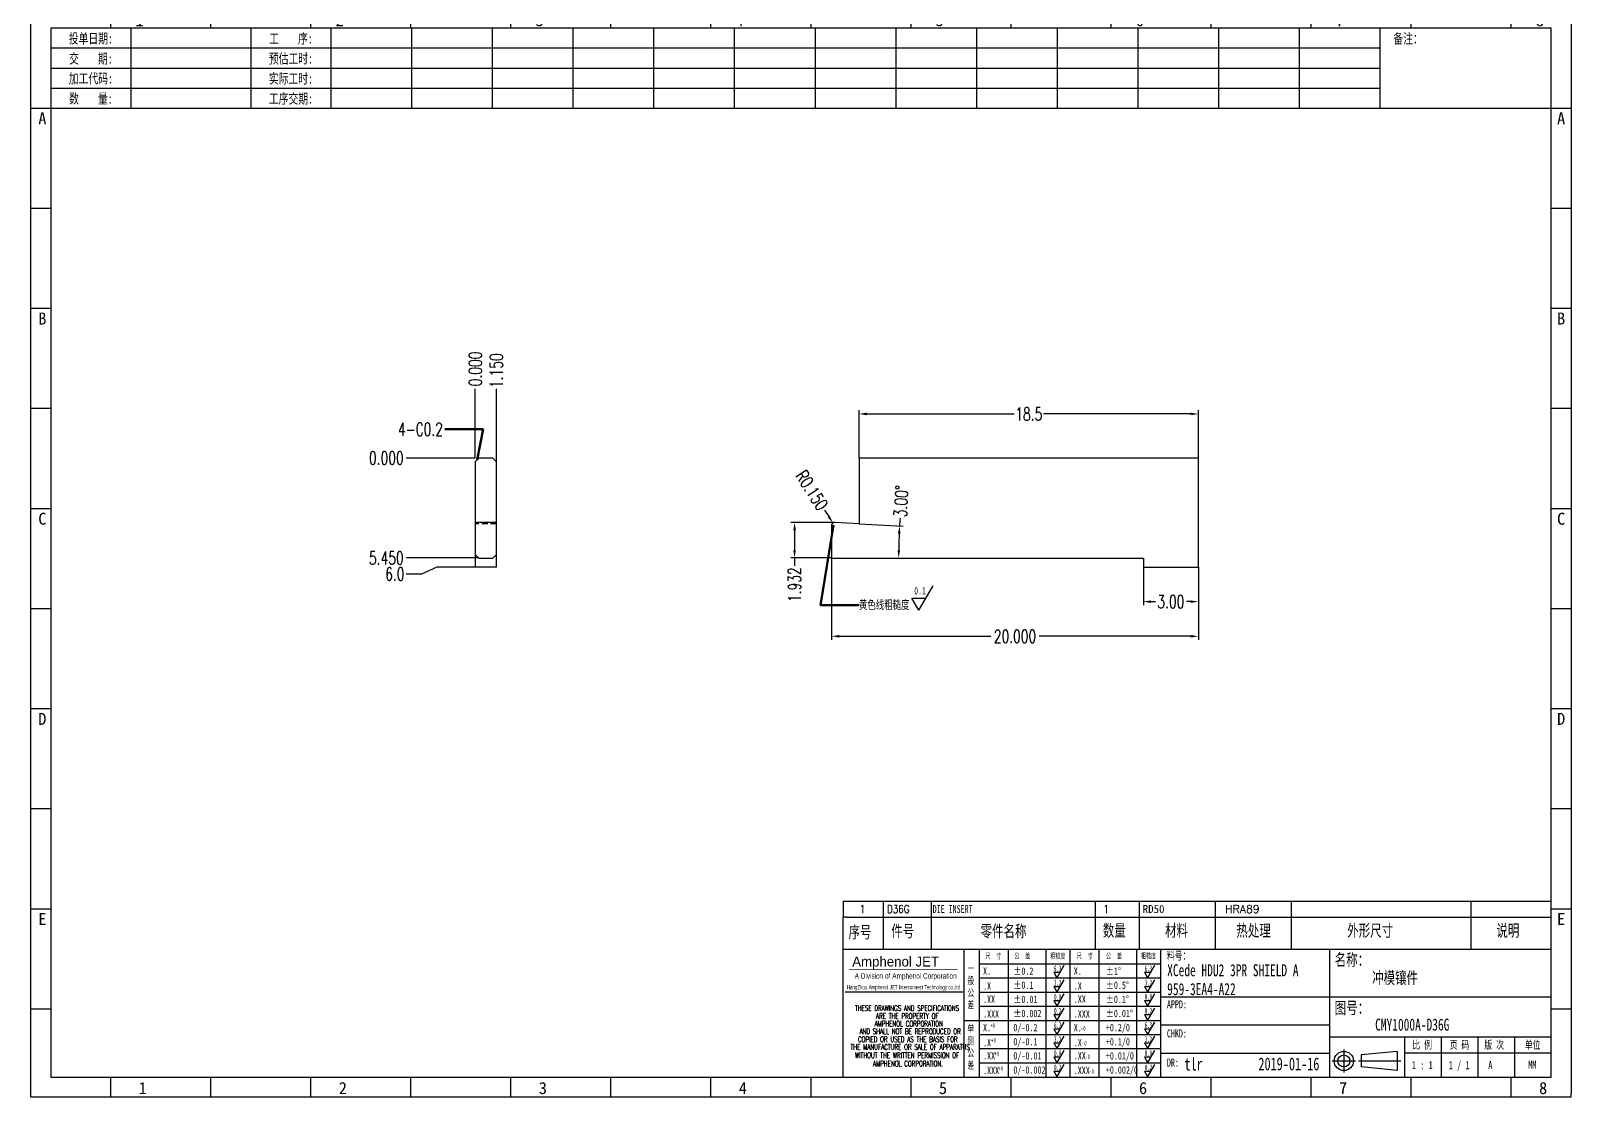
# Model space of a CAD drawing. Header units: millimetres. Extents: x -2852 to 5627, y -2271 to 1849.
# Drawn here: x -778.4 to -694.4, y -839.1 to -780.9 of the extents above; entities that cross this region are included whole.
import ezdxf
from ezdxf.enums import TextEntityAlignment as Align

# ---------------------------------------------------------------- set-up
doc = ezdxf.new("R2010")
doc.units = ezdxf.units.MM
doc.header["$PDSIZE"] = 3
doc.linetypes.add('DASHED2', pattern=[9.525, 6.35, -3.175])
for name, color, linetype in [('1', 7, 'Continuous'), ('11', 4, 'DASHED2'), ('41', 1, 'Continuous'), ('D03', 7, 'Continuous')]:
    doc.layers.add(name, color=color, linetype=linetype)
doc.styles.add('CH', font='仿宋_GB2312_0.ttf')
doc.styles.add('jet02', font='simplex.shx', dxfattribs={"width": 0.7})
doc.styles.add('SIMPLEX', font='SIMPLEX')
doc.styles.get("Standard").update_dxf_attribs({"font": '仿宋_GB2312_0.ttf', "width": 0.7})
doc.styles.add('TEXTSTYLE_1', font='TRIUMB.TTF')
doc.styles.add('TEXTSTYLE_2', font='TRIUM.TTF')
doc.styles.add('tk', font='', dxfattribs={"width": 0.7})
doc.styles.add('tk 2', font='仿宋_GB2312_0.ttf', dxfattribs={"width": 0.65})
doc.styles.add('tk 4', font='simplex.shx', dxfattribs={"width": 0.65, "bigfont": 'bigfont.shx'})
doc.styles.get('tk').set_extended_font_data('NSimSun')
doc.dimstyles.new('jet02', dxfattribs={"dimtxt": 3.5, "dimasz": 2.1, "dimexe": 1, "dimexo": 0, "dimgap": 0.5, "dimtad": 0, "dimtoh": 1, "dimdec": 3, "dimzin": 9, "dimdsep": 46, "dimtxsty": 'jet02', "dimcen": 0, "dimclrt": 256, "dimazin": 2, "dimtfac": 1, "dimtdec": 3, "dimtofl": 0, "dimtmove": 0, "dimatfit": 1, "dimfxl": 0, "dimarcsym": 0})

# ---------------------------------------------------------------- blocks, each defined once
blk = doc.blocks.new('A3-N')
at = {"layer": '1', "color": 1}
for p, q in [((0, 0), (0, 296.73)), ((0, 296.73), (420, 296.73)), ((21.82, 291.27), (21.82, 296.73)), ((49.09, 291.27), (49.09, 296.73)), ((76.36, 291.27), (76.36, 296.73)), ((103.64, 291.27), (103.64, 296.73)), ((103.64, 291.27), (103.64, 296.73)), ((103.64, 291.27), (103.64, 296.73)), ((130.91, 291.27), (130.91, 296.73)), ((158.18, 291.27), (158.18, 296.73)), ((185.45, 291.27), (185.45, 296.73)), ((212.73, 291.27), (212.73, 296.73)), ((240, 291.27), (240, 296.73)), ((267.27, 291.27), (267.27, 296.73)), ((294.55, 291.27), (294.55, 296.73)), ((321.82, 291.27), (321.82, 296.73)), ((349.09, 291.27), (349.09, 296.73)), ((376.36, 291.27), (376.36, 296.73)), ((403.64, 291.27), (403.64, 296.73)), ((420, 296.73), (420, 1)), ((5.45, 269.45), (0, 269.45)), ((420, 269.45), (414.55, 269.45)), ((5.45, 242.18), (0, 242.18)), ((420, 242.18), (414.55, 242.18)), ((5.45, 214.91), (0, 214.91)), ((420, 214.91), (414.55, 214.91)), ((5.45, 187.64), (0, 187.64)), ((420, 187.64), (414.55, 187.64)), ((5.45, 160.36), (0, 160.36)), ((420, 160.36), (414.55, 160.36)), ((5.45, 133.09), (0, 133.09)), ((420, 133.09), (414.55, 133.09)), ((5.45, 105.82), (0, 105.82)), ((420, 105.82), (414.55, 105.82)), ((5.45, 78.55), (0, 78.55)), ((420, 78.55), (414.55, 78.55)), ((5.45, 51.27), (0, 51.27)), ((420, 51.27), (414.55, 51.27)), ((222.45, 49.09), (221.45, 49.09)), ((221.45, 49.09), (221.45, 40.36)), ((222.45, 49.09), (414.55, 49.09)), ((232.36, 49.09), (232.36, 40.36)), ((245.45, 49.09), (245.45, 40.36)), ((290.18, 49.09), (290.18, 40.36)), ((302.18, 49.09), (302.18, 40.36)), ((322.91, 49.09), (322.91, 40.36)), ((343.64, 49.09), (343.64, 40.36)), ((392.73, 40.36), (392.73, 49.09)), ((258.55, 40.36), (258.55, 5.44)), ((266.45, 40.36), (266.45, 5.44)), ((276.78, 40.36), (276.78, 5.45)), ((291.18, 40.36), (291.18, 5.45)), ((301.51, 40.37), (301.51, 5.46)), ((308.01, 40.36), (308.01, 5.45)), ((354.09, 40.36), (354.09, 5.45)), ((308.01, 32.39), (258.55, 32.39)), ((308.01, 28.54), (258.55, 28.54)), ((414.55, 27.27), (308.01, 27.27)), ((5.45, 24), (0, 24)), ((308.01, 24.69), (258.55, 24.69)), ((420, 24), (414.55, 24)), ((308.01, 16.99), (258.55, 16.99)), ((354.09, 19.63), (308.01, 19.63)), ((308.01, 13.14), (258.55, 13.14)), ((414.55, 16.36), (354.09, 16.36)), ((374.55, 16.36), (374.55, 5.45)), ((384.55, 16.36), (384.55, 5.45)), ((394.55, 16.36), (394.55, 5.45)), ((404.55, 16.36), (404.55, 5.45)), ((308.01, 9.29), (258.55, 9.29)), ((308.01, 11.99), (354.09, 11.99)), ((372.51, 12.49), (362.69, 11.5)), ((362.69, 11.5), (362.69, 8.23)), ((372.51, 12.49), (372.51, 7.25)), ((414.55, 12), (374.55, 12)), ((21.82, 0), (21.82, 5.45)), ((49.09, 0), (49.09, 5.45)), ((76.36, 0), (76.36, 5.45)), ((103.64, 0), (103.64, 5.45)), ((130.91, 0), (130.91, 5.45)), ((158.18, 0), (158.18, 5.45)), ((185.45, 0), (185.45, 5.45)), ((212.73, 0), (212.73, 5.45)), ((240, 0), (240, 5.45)), ((267.27, 0), (267.27, 5.45)), ((294.55, 0), (294.55, 5.45)), ((321.82, 0), (321.82, 5.45)), ((349.09, 0), (349.09, 5.45)), ((372.51, 7.25), (362.69, 8.23)), ((376.36, 0), (376.36, 5.45)), ((403.64, 0), (403.64, 5.45)), ((1, 0), (0, 0)), ((420, 0), (1, 0)), ((420, 0), (420, 1))]:
    blk.add_line(p, q, dxfattribs=at)
at = {"layer": '1'}
for p, q in [((414.55, 278.18), (414.55, 284.73)), ((221.45, 40.36), (221.45, 5.45)), ((221.45, 40.36), (414.55, 40.36)), ((221.45, 40.36), (414.55, 40.36)), ((254.41, 40.36), (254.41, 5.45)), ((283.28, 40.36), (283.28, 5.45)), ((308.01, 36.24), (258.55, 36.24)), ((222.08, 28.67), (254.12, 28.67)), ((308.01, 20.84), (254.41, 20.84))]:
    blk.add_line(p, q, dxfattribs=at)
at = {"layer": '1', "color": 1, "ltscale": 0.05}
for p, q in [((278.93, 34.04), (279.79, 32.56)), ((278.93, 34.04), (280.65, 34.04)), ((281.68, 35.84), (279.79, 32.56)), ((303.66, 34.05), (304.52, 32.56)), ((303.66, 34.05), (305.38, 34.05)), ((306.41, 35.84), (304.52, 32.56)), ((278.93, 30.19), (279.79, 28.71)), ((278.93, 30.19), (280.65, 30.19)), ((281.68, 31.99), (279.79, 28.71)), ((303.66, 30.2), (305.38, 30.2)), ((303.66, 30.2), (304.52, 28.71)), ((306.41, 31.99), (304.52, 28.71)), ((278.93, 26.34), (279.79, 24.86)), ((278.93, 26.34), (280.65, 26.34)), ((281.68, 28.14), (279.79, 24.86)), ((303.66, 26.35), (304.52, 24.86)), ((303.66, 26.35), (305.38, 26.35)), ((306.41, 28.14), (304.52, 24.86)), ((278.93, 22.49), (280.65, 22.49)), ((278.93, 22.49), (279.79, 21.01)), ((281.68, 24.29), (279.79, 21.01)), ((303.66, 22.5), (305.38, 22.5)), ((303.66, 22.5), (304.52, 21.01)), ((306.41, 24.29), (304.52, 21.01)), ((278.93, 18.66), (279.79, 17.17)), ((278.93, 18.66), (280.65, 18.66)), ((281.68, 20.45), (279.79, 17.17)), ((303.66, 18.66), (304.52, 17.18)), ((303.66, 18.66), (305.38, 18.66)), ((306.41, 20.46), (304.52, 17.18)), ((278.93, 14.81), (280.65, 14.81)), ((278.93, 14.81), (279.79, 13.32)), ((281.68, 16.6), (279.79, 13.32)), ((281.68, 12.75), (279.79, 9.47)), ((303.66, 14.81), (305.38, 14.81)), ((303.66, 14.81), (304.52, 13.33)), ((306.41, 16.61), (304.52, 13.33)), ((306.41, 12.76), (304.52, 9.48)), ((278.93, 10.96), (279.79, 9.47)), ((278.93, 10.96), (280.65, 10.96)), ((281.68, 8.9), (279.79, 5.62)), ((303.66, 10.96), (304.52, 9.48)), ((303.66, 10.96), (305.38, 10.96)), ((306.41, 8.91), (304.52, 5.63)), ((278.93, 7.11), (279.79, 5.62)), ((278.93, 7.11), (280.65, 7.11)), ((303.66, 7.11), (305.38, 7.11)), ((303.66, 7.11), (304.52, 5.63))]:
    blk.add_line(p, q, dxfattribs=at)
at = {"layer": '1', "color": 1, "ltscale": 0.1}
for p, q in [((358.01, 13.02), (358.01, 6.71)), ((354.86, 9.87), (361.17, 9.87)), ((362.03, 9.87), (373.54, 9.87))]:
    blk.add_line(p, q, dxfattribs=at)
at = {"layer": '1'}
blk.add_lwpolyline([(221.45, 5.45), (414.55, 5.45), (414.55, 291.27), (5.45, 291.27), (5.45, 5.45), (414.55, 5.45)], dxfattribs=at)
at = {"layer": '1', "color": 7, "linetype": 'Continuous', "const_width": 0.123}
blk.add_lwpolyline([(223.11, 34.74), (252.6, 34.76)], dxfattribs=at)
at = {"layer": '1', "color": 1}
for radius in [2.62, 1.64]:
    blk.add_circle((358.01, 9.87), radius, dxfattribs=at)
at = {"layer": '41'}
for p, q in [((27.27, 291.27), (27.27, 269.45)), ((60, 291.27), (60, 269.45)), ((81.82, 291.27), (81.82, 269.45)), ((103.82, 291.27), (103.82, 269.45)), ((125.82, 291.27), (125.82, 269.45)), ((147.82, 291.27), (147.82, 269.45)), ((169.82, 291.27), (169.82, 269.45)), ((191.82, 291.27), (191.82, 269.45)), ((213.82, 291.27), (213.82, 269.45)), ((235.82, 291.27), (235.82, 269.45)), ((257.82, 291.27), (257.82, 269.45)), ((279.82, 291.27), (279.82, 269.45)), ((301.82, 291.27), (301.82, 269.45)), ((323.82, 291.27), (323.82, 269.45)), ((345.82, 291.27), (345.82, 269.45)), ((367.82, 291.27), (367.82, 269.45)), ((367.82, 285.82), (5.45, 285.82)), ((367.82, 280.36), (5.45, 280.36)), ((367.82, 274.91), (5.45, 274.91)), ((414.55, 269.45), (5.45, 269.45))]:
    blk.add_line(p, q, dxfattribs=at)
at = {"layer": '1', "color": 1}
for s, p in [('1', (29.64, 295.11)), ('2', (84.18, 295.11)), ('3', (138.73, 295.11)), ('4', (193.27, 295.11)), ('5', (247.82, 295.11)), ('6', (302.36, 295.11)), ('7', (356.91, 295.11)), ('8', (411.45, 295.11)), ('1', (30.53, 4.11)), ('2', (85.08, 4.11)), ('3', (139.62, 4.11)), ('4', (194.17, 4.11)), ('5', (248.72, 4.11)), ('6', (303.26, 4.11)), ('7', (357.81, 4.11)), ('8', (412.35, 4.11))]:
    blk.add_text(s, height=3.27, dxfattribs=at).set_placement(p, align=Align.TOP_CENTER)
at = {"layer": '1', "style": 'tk', "width": 0.7}
for s, p in [('投单日期:', (16.36, 288.55)), ('工    序:', (70.91, 288.55)), ('备注：', (375.51, 288.55)), ('交    期:', (16.36, 283.09)), ('预估工时:', (70.91, 283.09)), ('加工代码:', (16.36, 277.64)), ('实际工时:', (70.91, 277.64)), ('数    量:', (16.36, 272.18)), ('工序交期:', (70.91, 272.18))]:
    blk.add_text(s, height=2.727, dxfattribs=at).set_placement(p, align=Align.MIDDLE)
at = {"layer": '1', "color": 1}
for s, p in [('A', (2.04, 268.36)), ('B', (2.04, 213.82)), ('C', (2.04, 159.27)), ('D', (2.04, 104.73)), ('E', (2.04, 50.18))]:
    blk.add_text(s, height=3.27, dxfattribs=at).set_placement(p, align=Align.TOP_LEFT)
for s, p in [('A', (418.37, 268.36)), ('B', (418.37, 213.82)), ('C', (418.37, 159.27)), ('D', (418.37, 104.73)), ('E', (418.37, 50.18))]:
    blk.add_text(s, height=3.27, dxfattribs=at).set_placement(p, align=Align.TOP_RIGHT)
at = {"layer": '1', "color": 1, "style": 'tk 2', "width": 0.7}
for s, height, p in [('序号', 3.273, (222.96, 43.34)), ('件号', 3.273, (234.62, 43.61)), ('零件名称', 3.273, (258.97, 43.61)), ('数量', 3.273, (292.3, 43.78)), ('材料', 3.273, (309.27, 43.78)), ('热处理', 3.273, (328.71, 43.78)), ('外形尺寸', 3.273, (358.94, 43.78)), ('说明', 3.273, (399.61, 43.78)), ('料号：', 2.182, (309.77, 37.46)), ('名称：', 3.273, (355.52, 35.79)), ('图号：', 3.273, (355.52, 22.7)), ('比 例', 2.182, (376.69, 13.18)), ('页 码', 2.182, (386.85, 13.18)), ('版 次', 2.182, (396.31, 13.18)), ('单位', 2.182, (407.35, 13.18))]:
    blk.add_text(s, height=height, dxfattribs=at).set_placement(p)
at = {"layer": '1', "color": 7, "linetype": 'Continuous', "style": 'TEXTSTYLE_1'}
blk.add_text('Amphenol JET', height=2.7, dxfattribs=at).set_placement((223.96, 35.61))
at = {"layer": '1', "color": 7, "linetype": 'Continuous'}
for s, height, style, width, p in [('A Division of Amphenol Corporation', 1.5, 'TEXTSTYLE_2', 0.7, (224.64, 32.29)), ('HangZhou Amphenol JET Interconnect Technology co.,ltd ', 1.2, 'TEXTSTYLE_2', 0.6, (222.47, 29.36)), ('THESE DRAWINGS AND SPECIFICATIONS', 1.5, 'tk 4', 0.6, (224.73, 23.52)), ('ARE THE PROPERTY OF', 1.5, 'tk 4', 0.6, (230.45, 21.35)), ('AND SHALL NOT BE REPRODUCED OR', 1.5, 'tk 4', 0.6, (225.95, 17.17)), ('AMPHENOL CORPORATION', 1.5, 'tk 4', 0.6, (230.04, 19.27)), ('THE MANUFACTURE OR SALE OF APPARATUS', 1.5, 'tk 4', 0.6, (223.5, 12.92)), ('COPIED OR USED AS THE BASIS FOR', 1.5, 'tk 4', 0.6, (225.54, 15.02)), ('WITHOUT THE WRITTEN PERMISSION OF', 1.5, 'tk 4', 0.6, (224.73, 10.67)), ('AMPHENOL CORPORATION.', 1.5, 'tk 4', 0.6, (229.63, 8.4))]:
    blk.add_text(s, height=height, dxfattribs=dict(at, style=style, width=width)).set_placement(p)
at = {"layer": '1', "color": 1, "style": 'tk 2', "width": 0.7}
for s, p in [('X.', (259.64, 34.37)), ('%%P0.2', (267.9, 34.37)), ('X.', (284.37, 34.37)), ('%%P1%%D', (293.12, 34.37)), ('.X', (259.64, 30.28)), ('%%P0.1', (267.9, 30.52)), ('.X', (284.37, 30.28)), ('%%P0.5%%D', (293.12, 30.52)), ('.XX', (259.64, 26.71)), ('%%P0.01', (267.9, 26.67)), ('.XX', (284.37, 26.71)), ('%%P0.1%%D', (293.12, 26.67)), ('.XXX', (259.64, 22.68)), ('%%P0.002', (267.9, 22.82)), ('.XXX', (284.37, 22.68)), ('%%P0.01%%D', (293.12, 22.82)), ('X.', (259.64, 18.97)), ('0/-0.2', (267.9, 18.97)), ('X.', (284.37, 18.97)), ('+0.2/0', (293.12, 18.97)), ('.X', (259.64, 14.88)), ('0/-0.1', (267.9, 15.12)), ('.X', (284.37, 14.88)), ('+0.1/0', (293.12, 15.12)), ('.XX', (259.64, 11.31)), ('0/-0.01', (267.9, 11.27)), ('0/-0.002', (267.9, 7.42)), ('.XX', (284.37, 11.31)), ('+0.01/0', (293.12, 11.27)), ('+0.002/0', (293.12, 7.42)), ('.XXX', (259.64, 7.28)), ('.XXX', (284.37, 7.28))]:
    blk.add_text(s, height=2, dxfattribs=at).set_placement(p, align=Align.MIDDLE_LEFT)
at = {"layer": '1', "color": 1, "ltscale": 0.05, "style": 'tk 2', "width": 0.5}
for s, p in [('6.3', (279.01, 34.26)), ('6.3', (303.74, 34.27)), ('3.2', (279.01, 30.41)), ('3.2', (303.74, 30.42)), ('0.8', (279.01, 26.56)), ('0.8', (303.74, 26.57)), ('0.2', (279.01, 22.71)), ('0.2', (303.74, 22.72)), ('6.3', (279.01, 18.87)), ('6.3', (303.74, 18.88)), ('3.2', (279.01, 15.02)), ('0.8', (279.01, 11.17)), ('3.2', (303.74, 15.03)), ('0.8', (303.74, 11.18)), ('0.2', (279.01, 7.32)), ('0.2', (303.74, 7.33))]:
    blk.add_text(s, height=1.6, dxfattribs=at).set_placement(p)
at = {"layer": '1', "style": 'tk 2', "width": 0.7}
for s, p in [('APPD:', (309.77, 24.21)), ('CHKD:', (309.77, 16.27)), ('DR:', (309.77, 8.35))]:
    blk.add_text(s, height=2.182, dxfattribs=at).set_placement(p)
at = {"layer": '1', "color": 7, "style": 'tk 2', "width": 0.7}
blk.add_text('MM', height=2.182, dxfattribs=at).set_placement((408.31, 7.75))
at = {"layer": '1', "color": 1, "ltscale": 0.05, "char_height": 1.5, "width": 6.3627, "attachment_point": 1, "style": 'tk 2'}
for s, insert in [('尺  寸', (260.31, 39.25)), ('公  差', (268.17, 39.25)), ('粗糙度', (277.98, 39.25)), ('尺  寸', (285.2, 39.25)), ('公  差', (293.18, 39.25)), ('粗糙度', (302.71, 39.26))]:
    blk.add_mtext(s, dxfattribs=dict(at, insert=insert))
at = {"layer": '1', "ltscale": 0.05, "char_height": 2, "width": 2.5195, "attachment_point": 1, "style": 'tk 2'}
for s, insert in [('一般公差', (255.39, 36.11)), ('单侧公差', (255.39, 19.71))]:
    blk.add_mtext(s, dxfattribs=dict(at, insert=insert))
at = {"layer": '1', "color": 1, "ltscale": 0.05, "char_height": 1.2, "width": 5.1396, "attachment_point": 1, "line_spacing_factor": 0.8, "style": 'tk 2'}
for s, insert in [('+0', (261.58, 20.13)), ('-0', (286.31, 19.33)), ('+0', (261.88, 16.09)), ('-0', (286.61, 15.29)), ('+0', (262.79, 12.45)), ('+0', (263.87, 8.44)), ('-0', (287.51, 11.65)), ('-0', (288.59, 7.64))]:
    blk.add_mtext(s, dxfattribs=dict(at, insert=insert))
at = {"layer": '1', "style": 'tk 2', "width": 0.7}
for tag, p in [('PATR-NO1', (309.84, 32.96)), ('TITLE', (365.74, 30.9)), ('PATR-NO2', (309.84, 27.81)), ('DWG-NO:', (366.54, 18.14))]:
    blk.add_attdef(tag, p, '', height=3.27, dxfattribs=at)
at = {"layer": '1', "color": 1, "style": 'tk 2', "width": 0.7}
for tag, p in [('DRAW', (314.55, 7.27)), ('DATE', (334.72, 7.32))]:
    blk.add_attdef(tag, p, '', height=3.49, dxfattribs=at)
at = {"layer": '1', "style": 'tk 2', "width": 0.7}
for tag, p in [('SCALE', (376.55, 8.73)), ('SHEET', (386.6, 8.72)), ('REV', (397.38, 8.73))]:
    blk.add_attdef(tag, text='', height=2.18, dxfattribs=at).set_placement(p, align=Align.MIDDLE_LEFT)
blk = doc.blocks.new('FB3')
at = {"layer": '1', "color": 1}
for p, q in [((0, 4.36), (193.09, 4.36)), ((0, 4.36), (0, 0)), ((10.91, 4.36), (10.91, 0)), ((24, 4.36), (24, 0)), ((68.73, 4.36), (68.73, 0)), ((80.73, 4.36), (80.73, 0)), ((101.45, 4.36), (101.45, 0)), ((122.18, 4.36), (122.18, 0)), ((171.27, 0), (171.27, 4.36))]:
    blk.add_line(p, q, dxfattribs=at)
at = {"layer": '1'}
for tag, style, p in [('ITEM', 'SIMPLEX', (4.36, 2.18)), ('PARTNO', 'SIMPLEX', (12, 2.18)), ('QTY', 'SIMPLEX', (74.18, 2.18)), ('MATL', 'CH', (81.72, 2.18)), ('FINISH', 'SIMPLEX', (104.17, 2.18)), ('SPEC', 'SIMPLEX', (130.91, 2.18)), ('REMARK', 'SIMPLEX', (174.06, 2.18))]:
    blk.add_attdef(tag, text='', height=2.18, dxfattribs=dict(at, style=style)).set_placement(p, align=Align.MIDDLE_LEFT)
at = {"layer": '1', "style": 'tk', "width": 0.7}
blk.add_attdef('DIE', text='', height=2.18, dxfattribs=at).set_placement((24.43, 2.18), align=Align.MIDDLE_LEFT)
blk = doc.blocks.new('*D2663')
at = {"layer": '41', "ltscale": 0.05}
blk.add_line((161.077, -3256.652), (157.302, -3256.652), dxfattribs=at)
at = {"layer": 'Defpoints', "color": 0, "ltscale": 0.05}
for p in [(157.302, -3256.652), (161.077, -3256.652), (161.077, -3256.652)]:
    blk.add_point(p, dxfattribs=at)
at = {"layer": '41', "ltscale": 0.05, "insert": (156.222, -3256.652), "char_height": 0.7, "attachment_point": 5, "style": 'jet02'}
blk.add_mtext('0.000', dxfattribs=at)
blk = doc.blocks.new('*D2664')
at = {"layer": '41', "ltscale": 0.05}
for p, q in [((158.142, -3262.977), (157.302, -3262.977)), ((158.982, -3262.602), (158.142, -3262.977)), ((161.077, -3262.602), (158.982, -3262.602))]:
    blk.add_line(p, q, dxfattribs=at)
at = {"layer": 'Defpoints', "color": 0, "ltscale": 0.05}
for p in [(161.077, -3256.652), (157.302, -3262.977), (161.077, -3262.602)]:
    blk.add_point(p, dxfattribs=at)
at = {"layer": '41', "ltscale": 0.05, "insert": (156.688, -3262.977), "char_height": 0.7, "attachment_point": 5, "style": 'jet02'}
blk.add_mtext('6.0', dxfattribs=at)
blk = doc.blocks.new('*D2665')
at = {"layer": '41', "ltscale": 0.05}
blk.add_line((161.277, -3262.102), (157.302, -3262.102), dxfattribs=at)
at = {"layer": 'Defpoints', "color": 0, "ltscale": 0.05}
for p in [(161.077, -3256.652), (157.302, -3262.102), (161.277, -3262.102)]:
    blk.add_point(p, dxfattribs=at)
at = {"layer": '41', "ltscale": 0.05, "insert": (156.222, -3262.102), "char_height": 0.7, "attachment_point": 5, "style": 'jet02'}
blk.add_mtext('5.450', dxfattribs=at)
blk = doc.blocks.new('*D2666')
at = {"layer": '41', "ltscale": 0.05}
blk.add_line((161.077, -3256.652), (161.077, -3252.877), dxfattribs=at)
at = {"layer": 'Defpoints', "color": 0, "ltscale": 0.05}
for p in [(161.077, -3252.877), (161.077, -3256.652), (161.077, -3256.652)]:
    blk.add_point(p, dxfattribs=at)
at = {"layer": '41', "ltscale": 0.05, "insert": (161.077, -3251.797), "char_height": 0.7, "attachment_point": 5, "rotation": 90, "style": 'jet02'}
blk.add_mtext('0.000', dxfattribs=at)
blk = doc.blocks.new('*D2667')
at = {"layer": '41', "ltscale": 0.05}
blk.add_line((162.227, -3256.852), (162.227, -3252.877), dxfattribs=at)
at = {"layer": 'Defpoints', "color": 0, "ltscale": 0.05}
for p in [(162.227, -3252.877), (161.077, -3256.652), (162.227, -3256.852)]:
    blk.add_point(p, dxfattribs=at)
at = {"layer": '41', "ltscale": 0.05, "insert": (162.227, -3251.89), "char_height": 0.7, "attachment_point": 5, "rotation": 90, "style": 'jet02'}
blk.add_mtext('1.150', dxfattribs=at)
blk = doc.blocks.new('*D2668')
at = {"layer": '41', "ltscale": 0.05}
for p, q in [((180.507, -3262.102), (180.507, -3266.569)), ((200.507, -3262.602), (200.507, -3266.569)), ((180.927, -3266.369), (189.193, -3266.369)), ((200.087, -3266.369), (191.82, -3266.369))]:
    blk.add_line(p, q, dxfattribs=at)
for points in [[(180.927, -3266.299), (180.927, -3266.439), (180.507, -3266.369)], [(200.087, -3266.299), (200.087, -3266.439), (200.507, -3266.369)]]:
    blk.add_solid(points, dxfattribs=at)
at = {"layer": 'Defpoints', "color": 0, "ltscale": 0.05}
for p in [(180.507, -3262.102), (200.507, -3262.602), (200.507, -3266.369)]:
    blk.add_point(p, dxfattribs=at)
at = {"layer": '41', "ltscale": 0.05, "insert": (190.507, -3266.369), "char_height": 0.7, "attachment_point": 5, "style": 'jet02'}
blk.add_mtext('20.000', dxfattribs=at)
blk = doc.blocks.new('*D2669')
at = {"layer": '41', "ltscale": 0.05}
for p, q in [((197.507, -3262.602), (197.507, -3264.681)), ((200.507, -3262.602), (200.507, -3264.681)), ((197.927, -3264.481), (198.16, -3264.481)), ((200.087, -3264.481), (199.853, -3264.481))]:
    blk.add_line(p, q, dxfattribs=at)
for points in [[(197.927, -3264.411), (197.927, -3264.551), (197.507, -3264.481)], [(200.087, -3264.411), (200.087, -3264.551), (200.507, -3264.481)]]:
    blk.add_solid(points, dxfattribs=at)
at = {"layer": 'Defpoints', "color": 0, "ltscale": 0.05}
for p in [(197.507, -3262.602), (200.507, -3262.602), (197.507, -3264.481)]:
    blk.add_point(p, dxfattribs=at)
at = {"layer": '41', "ltscale": 0.05, "insert": (199.007, -3264.481), "char_height": 0.7, "attachment_point": 5, "style": 'jet02'}
blk.add_mtext('3.00', dxfattribs=at)
blk = doc.blocks.new('*D2670')
at = {"layer": '41', "ltscale": 0.05}
for p, q in [((182.007, -3256.652), (182.007, -3254.051)), ((200.507, -3256.652), (200.507, -3254.051)), ((182.427, -3254.251), (190.457, -3254.251)), ((200.087, -3254.251), (192.057, -3254.251))]:
    blk.add_line(p, q, dxfattribs=at)
for points in [[(182.427, -3254.181), (182.427, -3254.321), (182.007, -3254.251)], [(200.087, -3254.181), (200.087, -3254.321), (200.507, -3254.251)]]:
    blk.add_solid(points, dxfattribs=at)
at = {"layer": 'Defpoints', "color": 0, "ltscale": 0.05}
for p in [(182.007, -3254.251), (182.007, -3256.652), (200.507, -3256.652)]:
    blk.add_point(p, dxfattribs=at)
at = {"layer": '41', "ltscale": 0.05, "insert": (191.257, -3254.251), "char_height": 0.7, "attachment_point": 5, "style": 'jet02'}
blk.add_mtext('18.5', dxfattribs=at)
blk = doc.blocks.new('*D2671')
at = {"layer": '41', "ltscale": 0.05}
for p, q in [((180.657, -3260.17), (178.286, -3260.17)), ((178.486, -3260.59), (178.486, -3261.682)), ((180.507, -3262.102), (178.286, -3262.102)), ((178.486, -3262.102), (178.486, -3262.522))]:
    blk.add_line(p, q, dxfattribs=at)
for points in [[(178.416, -3260.59), (178.556, -3260.59), (178.486, -3260.17)], [(178.416, -3261.682), (178.556, -3261.682), (178.486, -3262.102)]]:
    blk.add_solid(points, dxfattribs=at)
at = {"layer": 'Defpoints', "color": 0, "ltscale": 0.05}
for p in [(180.657, -3260.17), (178.486, -3262.102), (180.507, -3262.102)]:
    blk.add_point(p, dxfattribs=at)
at = {"layer": '41', "ltscale": 0.05, "insert": (178.486, -3263.556), "char_height": 0.7, "attachment_point": 5, "rotation": 90, "style": 'jet02'}
blk.add_mtext('1.932', dxfattribs=at)
blk = doc.blocks.new('*D2672')
at = {"layer": '41', "ltscale": 0.05}
blk.add_line((182.007, -3260.241), (184.411, -3260.367), dxfattribs=at)
for start, end in [(176.27864, 177), (177.72136, 179.27864)]:
    blk.add_arc((217.525, -3262.102), 33.36, start, end, dxfattribs=at)
for points in [[(184.122, -3260.773), (184.262, -3260.779), (184.211, -3260.356)], [(184.238, -3261.683), (184.098, -3261.682), (184.165, -3262.102)]]:
    blk.add_solid(points, dxfattribs=at)
at = {"layer": 'Defpoints', "color": 0, "ltscale": 0.05}
for p in [(180.664, -3260.171), (182.007, -3260.241), (184.171, -3261.52), (180.507, -3262.102), (197.507, -3262.102)]:
    blk.add_point(p, dxfattribs=at)
at = {"layer": '41', "ltscale": 0.05, "insert": (184.296, -3259.011), "char_height": 0.7, "attachment_point": 5, "rotation": 86.27864, "style": 'jet02'}
blk.add_mtext('3.00°', dxfattribs=at)
blk = doc.blocks.new('*D2673')
at = {"layer": '41', "ltscale": 0.05}
blk.add_line((180.121, -3259.488), (180.348, -3259.841), dxfattribs=at)
blk.add_solid([(180.407, -3259.803), (180.289, -3259.879), (180.575, -3260.194)], dxfattribs=at)
at = {"layer": 'Defpoints', "color": 0, "ltscale": 0.05}
for p in [(180.575, -3260.194), (180.657, -3260.32)]:
    blk.add_point(p, dxfattribs=at)
at = {"layer": '41', "ltscale": 0.05, "insert": (179.429, -3258.413), "char_height": 0.7, "attachment_point": 5, "rotation": 302.77223, "style": 'jet02'}
blk.add_mtext('R0.150', dxfattribs=at)

msp = doc.modelspace()

# ---------------------------------------------------------------- linework, layer by layer
at = {"layer": '1', "ltscale": 0.05}
for p, q in [((-752.981, -807.7405), (-754.131, -807.7405)), ((-752.981, -810.1725), (-754.131, -810.1725))]:
    msp.add_line(p, q, dxfattribs=at)
at = {"layer": '11', "ltscale": 0.05}
msp.add_line((-752.981, -807.811), (-754.131, -807.811), dxfattribs=at)
at = {"layer": '41', "color": 2, "ltscale": 0.05}
for p, q in [((-729.9406, -812.5228), (-729.1708, -811.1895)), ((-729.9406, -812.5228), (-730.3255, -811.8562)), ((-730.3255, -811.8562), (-729.5557, -811.8562))]:
    msp.add_line(p, q, dxfattribs=at)
at = {"layer": 'D03', "ltscale": 0.05}
for p, q in [((-753.931, -804.2225), (-754.131, -804.4225)), ((-754.131, -804.4225), (-754.131, -810.1725)), ((-753.181, -804.2225), (-753.931, -804.2225)), ((-752.981, -804.4225), (-753.181, -804.2225)), ((-752.981, -810.1725), (-752.981, -804.4225)), ((-714.7011, -804.2225), (-733.2011, -804.2225)), ((-733.2011, -804.2225), (-733.2011, -807.811)), ((-714.7011, -810.1725), (-714.7011, -804.2225)), ((-754.131, -809.4725), (-753.931, -809.6725)), ((-753.931, -809.6725), (-753.181, -809.6725)), ((-753.181, -809.6725), (-752.981, -809.4725)), ((-734.7011, -809.6725), (-717.7011, -809.6725)), ((-717.7011, -809.6725), (-717.7011, -810.1725)), ((-717.7011, -810.1725), (-714.7011, -810.1725))]:
    msp.add_line(p, q, dxfattribs=at)
at = {"layer": 'D03', "color": 2, "ltscale": 0.05}
for p, q in [((-734.7011, -807.8905), (-734.7011, -809.6725)), ((-733.2011, -807.811), (-734.5433, -807.7407))]:
    msp.add_line(p, q, dxfattribs=at)
msp.add_arc((-734.5511, -807.8905), 0.15, 87, 180, dxfattribs=at)

# ---------------------------------------------------------------- block references
at = {"layer": '1', "ltscale": 0.05, "xscale": 0.2000000000000455, "yscale": 0.2000000000000455, "zscale": 0.2000000000000455}
msp.add_blockref('A3-N', (-778.3712, -839.0581), dxfattribs=at).add_auto_attribs({'DWG-NO:': 'CMY1000A-D36G', 'TITLE': '冲模镶件', 'REV': 'A', 'SHEET': '1 / 1', 'DRAW': 'tlr', 'DATE': '2019-01-16', 'PATR-NO1': 'XCede HDU2 3PR SHIELD A', 'PATR-NO2': '959-3EA4-A22', 'SCALE': '1 : 1'})
at = {"layer": '1', "ltscale": 0.05}
ref = msp.add_blockref('FB3', (-734.0803, -829.2399), dxfattribs=dict(at, xscale=0.2000000000000455, yscale=0.2000000000000455, zscale=0.2000000000000455))
ref.add_attrib('PARTNO', 'D36G', dxfattribs={"height": 0.43636, "style": 'SIMPLEX', "width": 0.8}).set_placement((-731.6803, -828.8035), align=Align.MIDDLE_LEFT)
ref.add_attrib('ITEM', '1', dxfattribs={"height": 0.4364, "style": 'SIMPLEX'}).set_placement((-733.2076, -828.8035), align=Align.MIDDLE_LEFT)
ref.add_attrib('DIE', 'DIE INSERT', dxfattribs={"height": 0.43636, "style": 'tk', "width": 0.7}).set_placement((-729.1943, -828.8035), align=Align.MIDDLE_LEFT)
ref.add_attrib('QTY', '1', dxfattribs={"height": 0.4364, "style": 'SIMPLEX'}).set_placement((-719.9204, -828.8035), align=Align.MIDDLE_LEFT)
ref.add_attrib('MATL', 'RD50', dxfattribs={"height": 0.43636, "style": 'CH'}).set_placement((-717.7371, -828.8035), align=Align.MIDDLE_LEFT)
ref.add_attrib('FINISH', 'HRA89', dxfattribs={"height": 0.43636, "style": 'SIMPLEX'}).set_placement((-713.2458, -828.8035), align=Align.MIDDLE_LEFT)

# ---------------------------------------------------------------- texts
at = {"layer": '41', "color": 2, "ltscale": 0.05, "style": 'tk 2', "width": 0.65}
msp.add_text('0.1', height=0.4, dxfattribs=at).set_placement((-730.197, -811.6564))
at = {"layer": '41', "ltscale": 0.05, "insert": (-755.8984, -802.6566), "char_height": 0.7, "attachment_point": 6, "style": 'jet02'}
msp.add_mtext('4-C0.2', dxfattribs=at)
at = {"layer": '41', "color": 2, "ltscale": 0.05, "insert": (-733.208, -812.2482), "char_height": 0.466667, "attachment_point": 4, "style": 'jet02'}
msp.add_mtext('{\\fSimSun|b0|i0|c134|p54;黄色线粗糙度}', dxfattribs=at)

# ---------------------------------------------------------------- dimensions: what is measured, and where the dimension line sits
at = {"layer": '41', "ltscale": 0.05}
for feature_location, offset, dtype, origin, override, picture, middle, set_off in [((-754.1310265693, -804.2224785403), (0, 3.7751588028), 1, (-754.1310265693, -804.2224785403), {"dimscale": 0.2, "dimtoh": 0, "dimzin": 1, "dimclrd": 256, "dimclre": 256, "dimadec": 3, "dimazin": 0, "dimatfit": 3, "dimlwd": 65535, "dimlwe": 65535}, '*D2666', (-754.1310265693, -799.3673197375), (-915.2077048823, 2452.4298167741)), ((-752.981, -804.4225), (0, 3.9752), 1, (-754.131, -804.2225), {"dimscale": 0.2, "dimtoh": 0, "dimzin": 1, "dimclrd": 256, "dimclre": 256, "dimadec": 3, "dimazin": 0, "dimatfit": 3, "dimlwd": 65535, "dimlwe": 65535}, '*D2667', (-752.981, -799.4607), (-915.2077, 2452.4298)), ((-754.1310265693, -804.2224785403), (-3.7751588028, 0), 0, (-754.1310265693, -804.2224785403), {"dimscale": 0.2, "dimtoh": 0, "dimzin": 1, "dimclrd": 256, "dimclre": 256, "dimadec": 3, "dimazin": 0, "dimatfit": 3, "dimlwd": 65535, "dimlwe": 65535}, '*D2663', (-758.9861853721, -804.2224785403), (-915.2077048823, 2452.4298167741)), ((-753.931, -809.6725), (-3.9752, 0), 0, (-754.131, -804.2225), {"dimscale": 0.2, "dimtoh": 0, "dimzin": 1, "dimclrd": 256, "dimclre": 256, "dimadec": 3, "dimazin": 0, "dimatfit": 3, "dimlwd": 65535, "dimlwe": 65535}, '*D2665', (-758.9862, -809.6725), (-915.2077, 2452.4298)), ((-754.1310265693, -810.1724785403), (-3.7751588028, -0.375), 0, (-754.1310265693, -804.2224785403), {"dimscale": 0.2, "dimtoh": 0, "dimdec": 1, "dimzin": 1, "dimclrd": 256, "dimclre": 256, "dimadec": 1, "dimazin": 0, "dimatfit": 3, "dimlwd": 65535, "dimlwe": 65535}, '*D2664', (-758.5195187054, -810.5474785403), (-915.2077048823, 2452.4298167741))]:
    dim = msp.add_ordinate_dim(feature_location=feature_location, offset=offset, dtype=dtype, origin=origin, dimstyle='jet02', override=override, dxfattribs=at)
    dim.commit()
    dim.dimension.update_dxf_attribs({"geometry": picture, "text_midpoint": middle, "insert": set_off})
for base, p1, p2, override, picture, middle in [((-733.2011, -801.8214), (-714.7011, -804.2225), (-733.2011, -804.2225), {"dimscale": 0.2, "dimtoh": 0, "dimdec": 1, "dimzin": 1, "dimclrd": 256, "dimclre": 256, "dimadec": 1, "dimazin": 0, "dimatfit": 3, "dimlwd": 65535, "dimlwe": 65535}, '*D2670', (-723.9511, -801.8214)), ((-714.7011, -813.9394), (-734.7011, -809.6725), (-714.7011, -810.1725), {"dimscale": 0.2, "dimtoh": 0, "dimzin": 1, "dimclrd": 256, "dimclre": 256, "dimadec": 3, "dimazin": 0, "dimatfit": 3, "dimlwd": 65535, "dimlwe": 65535}, '*D2668', (-724.7011, -813.9394)), ((-717.7011, -812.0509), (-714.7011, -810.1725), (-717.7011, -810.1725), {"dimscale": 0.2, "dimtoh": 0, "dimdec": 2, "dimzin": 1, "dimclrd": 256, "dimclre": 256, "dimazin": 0, "dimatfit": 3, "dimlwd": 65535, "dimlwe": 65535}, '*D2669', (-716.2011, -812.0509))]:
    dim = msp.add_linear_dim(base=base, p1=p1, p2=p2, dimstyle='jet02', override=override, dxfattribs=at)
    dim.commit()
    dim.dimension.update_dxf_attribs({"geometry": picture, "text_midpoint": middle, "insert": (-915.2077, 2452.4298)})
dim = msp.add_radius_dim(center=(-734.5511, -807.8905), mpoint=(-734.6323, -807.7644), dimstyle='jet02', override={"dimscale": 0.2, "dimtoh": 0, "dimzin": 1, "dimclrd": 256, "dimclre": 256, "dimadec": 3, "dimazin": 0, "dimatfit": 3, "dimlwd": 65535, "dimlwe": 65535}, dxfattribs=at)
dim.commit()
dim.dimension.update_dxf_attribs({"geometry": '*D2673', "text_midpoint": (-735.779, -805.9832), "insert": (-915.2077, 2452.4298)})
dim = msp.add_angular_dim_2l(base=(-731.0372, -809.0903), line1=((-734.7011, -809.6725), (-717.7011, -809.6725)), line2=((-733.2011, -807.811), (-734.5433, -807.7407)), dimstyle='jet02', override={"dimscale": 0.2, "dimtoh": 0, "dimdec": 2, "dimzin": 1, "dimclrd": 256, "dimclre": 256, "dimazin": 0, "dimatfit": 3, "dimlwd": 65535, "dimlwe": 65535}, dxfattribs=at)
dim.commit()
dim.dimension.update_dxf_attribs({"geometry": '*D2672', "text_midpoint": (-730.9117, -806.5809), "insert": (-915.2077, 2452.4298)})
dim = msp.add_linear_dim(base=(-736.7213, -809.6725), p1=(-734.5511, -807.7405), p2=(-734.7011, -809.6725), angle=90, dimstyle='jet02', override={"dimscale": 0.2, "dimtoh": 0, "dimzin": 1, "dimclrd": 256, "dimclre": 256, "dimadec": 3, "dimazin": 0, "dimatfit": 3, "dimlwd": 65535, "dimlwe": 65535}, dxfattribs=at)
dim.commit()
dim.dimension.update_dxf_attribs({"geometry": '*D2671', "text_midpoint": (-736.7213, -811.1258), "insert": (-915.2077, 2452.4298)})

# ---------------------------------------------------------------- leaders
at = {"layer": '41', "ltscale": 0.05, "annotation_type": 0, "has_hookline": 1, "hookline_direction": 1, "text_width": 2.59}
msp.add_leader([(-754.031, -804.3225), (-753.6984, -802.6566), (-755.7984, -802.6566)], dimstyle='jet02', override={"dimscale": 0.2, "dimtoh": 0, "dimzin": 1, "dimclrd": 256, "dimclre": 256, "dimadec": 3, "dimazin": 0, "dimatfit": 3, "dimlwd": 65535, "dimlwe": 65535}, dxfattribs=at)
at = {"layer": '41', "color": 2, "ltscale": 0.05, "annotation_type": 0, "has_hookline": 1, "hookline_direction": 0, "text_width": 2.7593}
msp.add_leader([(-734.5923, -807.8862), (-735.308, -812.2482), (-733.208, -812.2482)], dimstyle='jet02', override={"dimscale": 0.1, "dimexe": 0, "dimgap": 0, "dimtoh": 0, "dimdec": 1, "dimzin": 1, "dimdle": 0.05, "dimclrd": 2, "dimclre": 256, "dimadec": 1, "dimazin": 0, "dimtp": 0.05, "dimtm": 0.05, "dimatfit": 3, "dimtolj": 1, "dimtzin": 0, "dimlwd": 65535}, dxfattribs=at)

doc.saveas('drawing.dxf')
